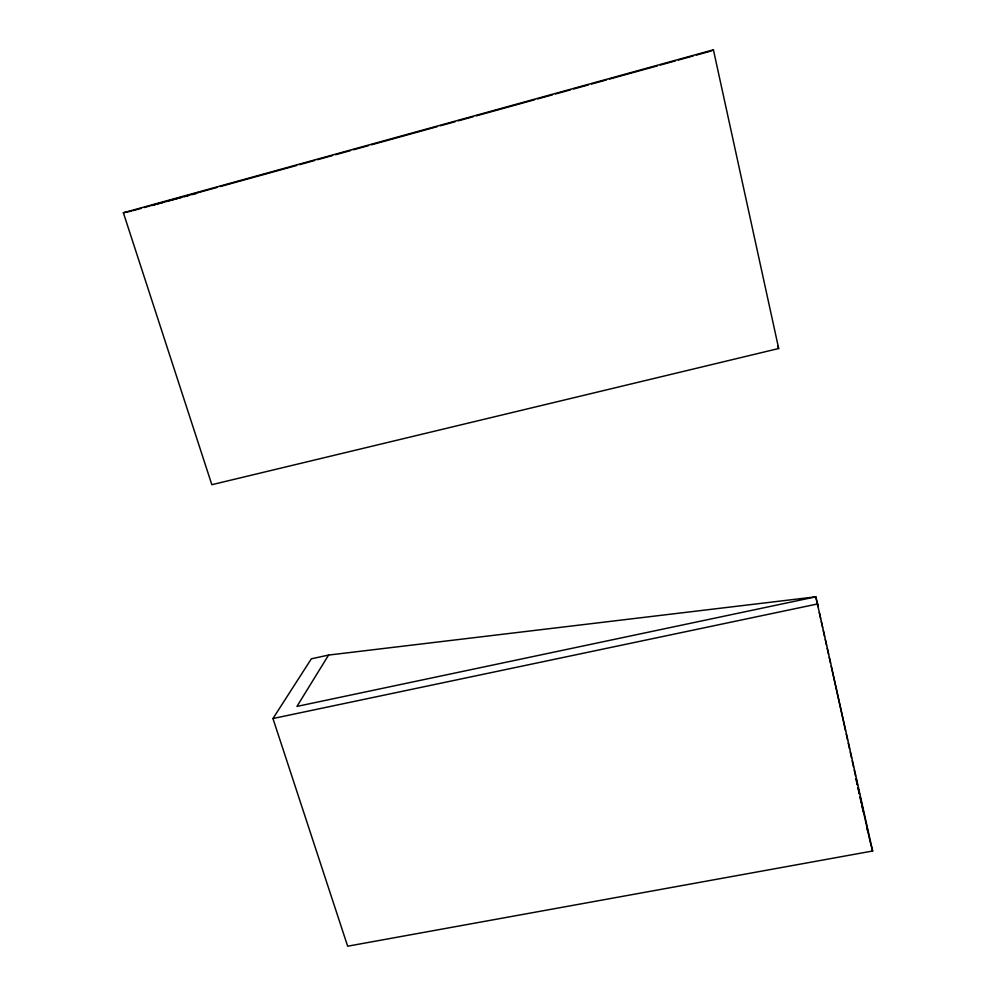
<?xml version="1.0" encoding="UTF-8"?>
<svg xmlns="http://www.w3.org/2000/svg" width="996" height="996" viewBox="0 0 996 996"><rect width="100%" height="100%" fill="white"/><g stroke="black" fill="none" stroke-linecap="round" stroke-linejoin="round"><path stroke-width="1.49" d="M328.58 655.069L296.945 706.413L815.824 596.816L872.633 851.007L347.654 946.2L272.954 718.527L311.362 658.804L328.58 655.069L815.824 596.816L818.002 606.626L817.318 604.286M712.763 50.572L713.41 49.8L778.685 348.513L211.837 484.703L123.367 212.758L713.41 49.8M132.705 210.729L141.32 208.351M144.208 207.554L149.973 205.96M217.277 187.373L151.417 205.562L163.431 202.325M220.278 186.551L296.621 165.473M299.609 164.651L314.574 160.518M317.575 159.684L332.54 155.55M335.54 154.729L350.505 150.595M353.493 149.761L368.47 145.628M371.458 144.806L437.331 126.617M440.319 125.795L455.284 121.661M458.285 120.84L473.249 116.706M476.25 115.872L534.628 99.749M537.616 98.928L552.593 94.794M555.581 93.973L570.546 89.839M573.547 89.005L588.512 84.872M591.512 84.05L606.477 79.917M609.465 79.095L657.372 65.861M660.36 65.039L675.338 60.905M678.326 60.071L693.291 55.938M696.291 55.116L711.256 50.983M166.432 201.516L181.459 197.469M184.459 196.66L188.966 195.44M191.967 194.631L196.473 193.423M272.954 718.527L817.878 603.887M123.367 212.758L131.26 211.127M777.627 346.073L778.685 348.513M866.956 828.286L867.616 830.726M869.931 840.935L872.633 851.007M819.322 612.59L820.642 618.553M821.302 621.529L822.621 627.492M823.281 630.48L824.601 636.444M825.261 639.42L826.58 645.383M827.24 648.359L828.572 654.322M829.232 657.31L830.552 663.261M831.212 666.262L845.529 730.827M846.189 733.828L847.521 739.841M848.194 742.842L849.513 748.855M850.186 751.856L851.518 757.856M852.178 760.857L853.51 766.87M854.182 769.871L855.514 775.884M856.174 778.897L857.519 784.96M858.191 787.998L859.536 794.061M860.208 797.086L867.603 830.44M867.939 831.946L869.595 839.441M855.938 778.847L857.27 784.873M857.942 787.886L859.274 793.912M859.946 796.925L861.279 802.95M861.951 805.976L863.283 812.001"/></g></svg>
